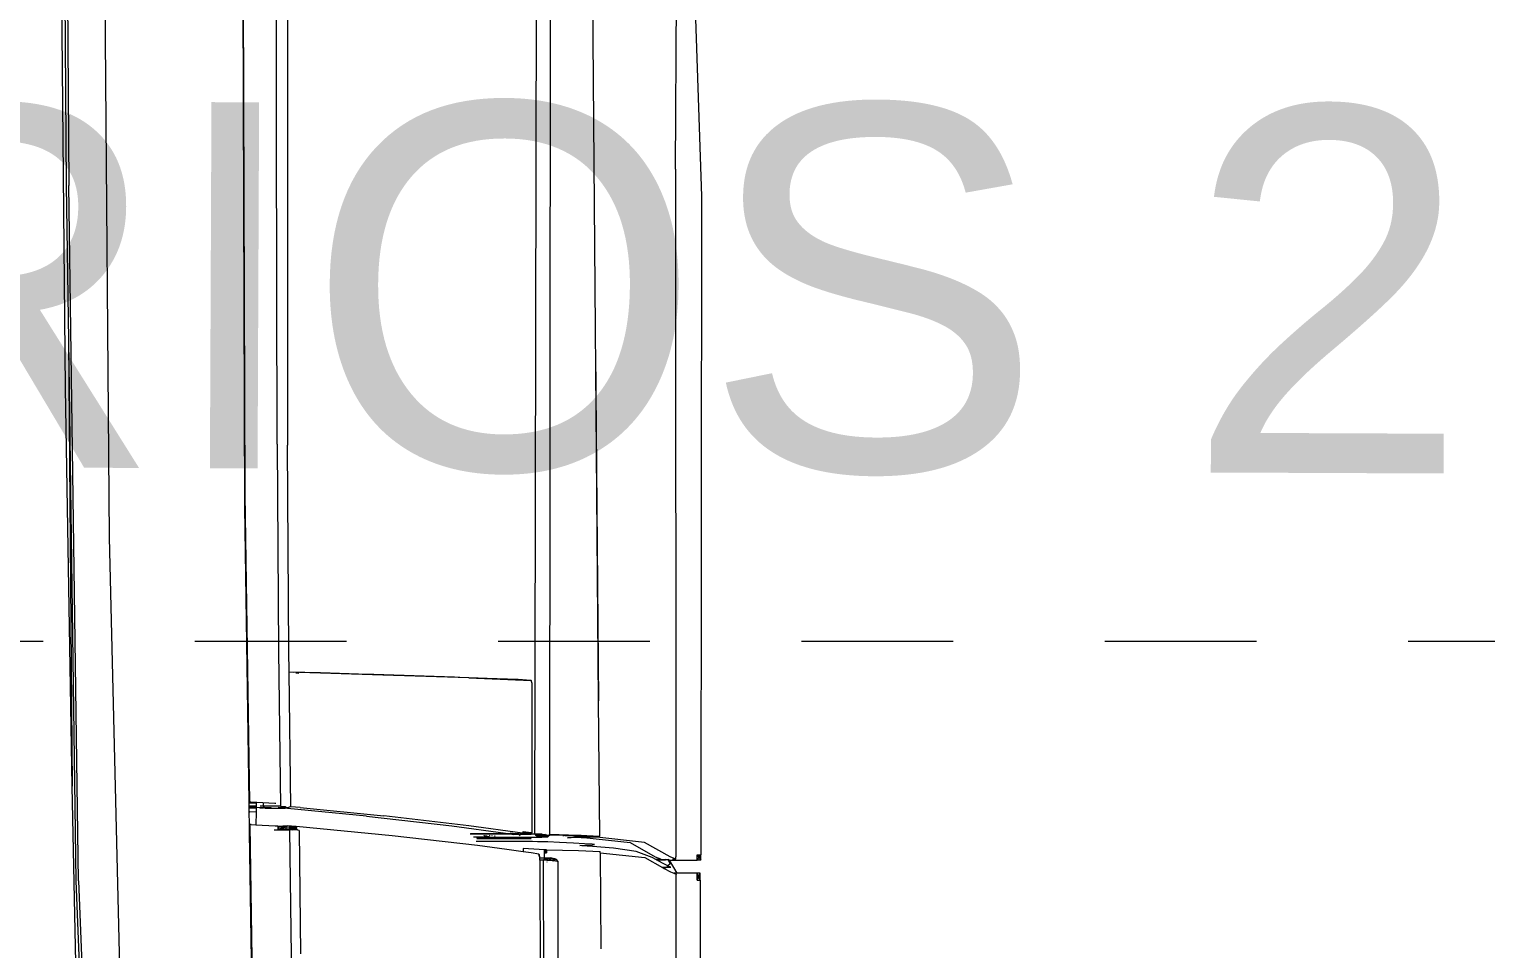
# Model space of a CAD drawing. Header units: millimetres. Extents: x 1010 to 1494, y -119 to 564.
# Drawn here: x 1311.838 to 1312.798, y 441.999 to 442.605 of the extents above; entities that cross this region are included whole.
import ezdxf

# ---------------------------------------------------------------- set-up
doc = ezdxf.new("R2010")
doc.units = ezdxf.units.MM
doc.linetypes.add('DASHDOT', pattern=[1, 0.5, -0.25, 0, -0.25])
doc.layers.get('0').update_dxf_attribs({"lineweight": 9})
for name, color, linetype, lineweight in [('20', 6, 'Continuous', 9), ('Edges', 7, 'Continuous', 9), ('Marca', 1, 'Continuous', 9)]:
    doc.layers.add(name, color=color, linetype=linetype, lineweight=lineweight)
doc.styles.add('SWISS', font='swiss.ttf')

# ---------------------------------------------------------------- blocks, each defined once
blk = doc.blocks.new('*A393')
at = {"layer": 'Marca', "linetype": 'DASHDOT', "lineweight": 0}
blk.add_line((33940.09, 18035.08), (90693.32, 18035.08), dxfattribs=at)
blk = doc.blocks.new('chevy tahoe pl')
at = {"layer": 'Edges'}
for p, q in [((209.473, 40.009), (163.481, 39.634)), ((149.513, 39.558), (158.76, 39.712)), ((158.76, 39.712), (172.041, 39.836)), ((163.477, 39.695), (159.878, 39.646)), ((177.28, 39.81), (163.477, 39.695)), ((147.308, 39.414), (137.328, 39.015)), ((147.308, 39.475), (138.805, 39.135)), ((145.031, 39.469), (149.513, 39.558)), ((159.878, 39.646), (147.308, 39.475)), ((147.308, 39.414), (163.481, 39.634)), ((159.878, 39.646), (149.513, 39.558)), ((139.635, 38.314), (155.294, 38.692)), ((155.294, 38.692), (172.108, 38.829)), ((172.973, 35.6), (156, 35.552)), ((156.286, 35.537), (173.345, 35.584)), ((139.588, 35.284), (148.607, 35.42)), ((148.439, 35.439), (141.336, 35.332)), ((148.436, 35.424), (148.439, 35.439)), ((148.477, 35.439), (148.439, 35.439)), ((148.497, 35.44), (148.477, 35.439)), ((148.477, 35.423), (148.477, 35.439)), ((148.497, 35.423), (148.497, 35.44)), ((148.524, 35.44), (148.497, 35.44)), ((148.524, 35.44), (148.524, 35.422)), ((148.527, 35.44), (148.524, 35.44)), ((148.527, 35.44), (148.526, 35.422)), ((148.608, 35.441), (148.527, 35.44)), ((148.614, 35.283), (148.594, 34.839)), ((148.607, 35.42), (148.608, 35.441)), ((148.607, 35.42), (148.618, 35.421)), ((148.618, 35.441), (148.608, 35.441)), ((148.62, 35.397), (148.614, 35.283)), ((148.907, 35.281), (148.614, 35.283)), ((148.618, 35.421), (148.618, 35.441)), ((148.62, 35.441), (148.618, 35.421)), ((148.62, 35.441), (148.618, 35.441)), ((148.62, 35.397), (148.618, 35.421)), ((148.919, 35.446), (148.62, 35.441)), ((148.907, 35.281), (148.917, 35.424)), ((149.003, 35.28), (148.907, 35.281)), ((148.919, 35.446), (148.917, 35.424)), ((149.003, 35.447), (148.919, 35.446)), ((149.003, 35.28), (149.003, 35.447)), ((149.006, 35.447), (149.003, 35.447)), ((149.006, 35.28), (149.003, 35.28)), ((149.006, 35.447), (149.006, 35.28)), ((149.008, 35.447), (149.006, 35.447)), ((149.008, 35.28), (149.006, 35.28)), ((149.008, 35.447), (149.008, 35.28)), ((149.01, 35.447), (149.008, 35.447)), ((149.01, 35.28), (149.008, 35.28)), ((149.01, 35.28), (149.01, 35.447)), ((149.023, 35.447), (149.01, 35.447)), ((149.015, 35.28), (149.01, 35.28)), ((149.011, 35.206), (149.015, 35.28)), ((149.023, 35.447), (149.015, 35.28)), ((149.039, 35.28), (149.015, 35.28)), ((149.045, 35.448), (149.023, 35.447)), ((149.045, 35.28), (149.039, 35.28)), ((149.05, 35.448), (149.045, 35.448)), ((149.045, 35.448), (149.045, 35.28)), ((149.049, 35.28), (149.045, 35.28)), ((149.049, 35.31), (149.05, 35.448)), ((149.05, 35.28), (149.049, 35.31)), ((149.05, 35.28), (149.049, 35.28)), ((149.122, 35.449), (149.05, 35.448)), ((149.114, 35.28), (149.05, 35.28)), ((149.113, 34.847), (149.139, 35.405)), ((149.122, 35.449), (149.114, 35.28)), ((149.124, 35.279), (149.114, 35.28)), ((149.143, 35.449), (149.122, 35.449)), ((149.139, 35.405), (149.143, 35.428)), ((156, 35.552), (149.143, 35.449)), ((149.143, 35.428), (156.286, 35.537)), ((149.143, 35.449), (149.143, 35.428)), ((149.003, 35.078), (149.003, 34.619)), ((149.006, 35.188), (149.006, 35.111)), ((149.006, 35.111), (149.01, 35.162)), ((149.01, 35.078), (149.006, 35.111)), ((149.008, 35.079), (149.008, 35.007)), ((149.008, 35.007), (149.01, 35.078)), ((149.01, 34.93), (149.008, 35.007)), ((149.01, 35.162), (149.011, 35.206)), ((149.01, 35.078), (149.01, 35.162)), ((149.01, 35.078), (149.039, 35.101)), ((149.021, 35.078), (149.01, 35.078)), ((149.018, 34.923), (149.01, 34.93)), ((149.045, 34.709), (149.045, 35.185)), ((149.049, 35.109), (149.05, 35.11)), ((149.05, 35.11), (149.05, 35.185)), ((149.05, 35.11), (149.119, 35.111)), ((148.494, 34.86), (148.494, 34.773)), ((148.511, 34.773), (148.494, 34.773)), ((148.494, 34.773), (148.494, 34.503)), ((148.511, 34.773), (148.51, 34.771)), ((148.513, 34.77), (148.51, 34.771)), ((148.513, 34.773), (148.511, 34.773)), ((148.524, 34.774), (148.513, 34.773)), ((148.513, 34.77), (148.513, 34.773)), ((148.513, 34.582), (148.513, 34.77)), ((148.524, 34.768), (148.513, 34.77)), ((148.513, 34.485), (148.513, 34.582)), ((148.513, 34.582), (148.57, 34.576)), ((148.513, 34.582), (148.562, 34.37)), ((148.515, 34.773), (148.57, 34.576)), ((148.524, 34.774), (148.524, 34.768)), ((148.589, 34.774), (148.524, 34.774)), ((148.524, 34.768), (148.524, 34.401)), ((148.577, 34.76), (148.524, 34.768)), ((148.537, 34.343), (148.577, 34.76)), ((148.562, 34.774), (148.57, 34.576)), ((148.57, 34.576), (148.562, 34.37)), ((148.563, 34.774), (148.577, 34.76)), ((148.57, 34.576), (148.577, 34.76)), ((148.57, 34.576), (148.587, 34.556)), ((148.587, 34.556), (148.577, 34.76)), ((148.594, 34.839), (148.589, 34.774)), ((148.996, 34.55), (149.003, 34.606)), ((149.018, 34.683), (149.003, 34.606)), ((149.003, 34.619), (149.007, 34.65)), ((149.003, 34.619), (149.003, 34.606)), ((149.005, 34.53), (149.003, 34.606)), ((149.007, 34.661), (149.012, 34.696)), ((149.021, 34.686), (149.007, 34.546)), ((149.007, 34.65), (149.007, 34.661)), ((149.012, 34.696), (149.018, 34.769)), ((149.029, 34.593), (149.012, 34.551)), ((149.018, 34.683), (149.021, 34.686)), ((149.021, 34.686), (149.029, 34.693)), ((149.029, 34.693), (149.045, 34.709)), ((149.029, 34.593), (149.029, 34.693)), ((149.043, 34.628), (149.029, 34.593)), ((149.045, 34.709), (149.043, 34.628)), ((152.648, 34.755), (149.045, 34.709)), ((149.113, 34.824), (149.113, 34.847)), ((157.463, 34.791), (152.648, 34.755)), ((157.463, 34.791), (164.771, 34.805)), ((164.771, 34.805), (176.6, 34.799)), ((148.494, 34.503), (144.064, 34.445)), ((148.479, 34.279), (145.616, 34.243)), ((148.357, 32.117), (148.577, 34.351)), ((148.479, 34.279), (148.488, 34.308)), ((148.488, 34.308), (148.5, 34.349)), ((148.508, 34.325), (148.488, 34.308)), ((148.492, 34.433), (148.494, 34.503)), ((148.5, 34.349), (148.492, 34.433)), ((148.494, 34.503), (148.513, 34.485)), ((148.513, 34.373), (148.508, 34.373)), ((148.508, 34.325), (148.51, 34.338)), ((148.51, 34.338), (148.524, 34.401)), ((148.513, 34.373), (148.51, 34.338)), ((148.51, 34.338), (148.537, 34.343)), ((148.513, 34.373), (148.513, 34.485)), ((148.513, 34.485), (148.521, 34.478)), ((148.562, 34.37), (148.513, 34.373)), ((148.524, 34.401), (148.521, 34.478)), ((148.577, 34.351), (148.537, 34.343)), ((148.562, 34.37), (148.587, 34.556)), ((148.577, 34.351), (148.562, 34.37)), ((148.577, 34.351), (148.587, 34.556)), ((148.815, 32.714), (148.996, 34.55)), ((149.018, 34.252), (148.825, 32.304)), ((149.005, 34.53), (149.021, 34.512)), ((149.021, 34.512), (149.012, 34.551)), ((149.018, 34.252), (149.031, 34.475)), ((149.031, 34.475), (149.021, 34.512)), ((149.031, 34.475), (152.161, 34.511)), ((152.097, 32.329), (152.161, 34.511)), ((152.144, 34.356), (152.142, 34.286)), ((152.172, 34.5), (152.152, 33.78)), ((152.161, 34.511), (152.168, 34.512)), ((152.168, 34.512), (152.165, 34.418)), ((152.168, 34.512), (152.172, 34.512)), ((152.172, 34.512), (152.172, 34.5)), ((152.173, 34.512), (152.172, 34.5)), ((152.172, 34.512), (152.173, 34.512)), ((152.173, 34.512), (152.642, 34.517)), ((152.642, 34.517), (157.44, 34.547)), ((173.737, 34.55), (157.44, 34.547)), ((152.152, 33.78), (152.119, 32.671)), ((148.815, 32.714), (148.589, 30.725)), ((152.114, 32.542), (152.051, 30.663)), ((152.114, 32.542), (152.085, 31.609)), ((152.119, 32.671), (152.114, 32.542)), ((148.589, 30.331), (148.825, 32.304)), ((152.028, 30.327), (152.097, 32.329)), ((148.131, 30.131), (148.357, 32.117)), ((152.085, 31.609), (152.051, 30.663)), ((148.589, 30.725), (148.417, 29.477)), ((152.046, 30.54), (152.021, 29.903)), ((152.051, 30.663), (152.046, 30.54)), ((148.226, 28.849), (148.226, 30.163)), ((148.332, 30.218), (148.332, 30.15)), ((148.397, 30.286), (148.397, 30.302)), ((148.397, 29.331), (148.397, 30.286)), ((148.412, 30.291), (148.412, 30.148)), ((148.417, 29.083), (148.589, 30.331)), ((152.028, 30.327), (151.969, 28.881)), ((148.037, 29.443), (148.131, 30.131)), ((148.289, 28.877), (148.289, 30.144)), ((148.31, 28.916), (148.31, 30.15)), ((148.327, 29.845), (148.332, 29.866)), ((148.327, 29.845), (148.327, 28.916)), ((148.332, 30.15), (148.332, 29.866)), ((148.332, 29.866), (148.357, 29.972)), ((148.357, 29.972), (148.362, 29.976)), ((148.362, 29.973), (148.357, 29.955)), ((148.357, 29.911), (148.362, 29.914)), ((148.357, 29.834), (148.362, 29.848)), ((148.412, 30.148), (148.412, 30.033)), ((148.412, 30.033), (148.422, 30.033)), ((148.412, 30.033), (148.412, 30.015)), ((148.422, 30.015), (148.412, 30.015)), ((148.412, 30.015), (148.412, 29.443)), ((152.018, 29.862), (152.016, 29.785)), ((152.021, 29.903), (152.018, 29.862)), ((148.357, 29.787), (148.362, 29.784)), ((148.357, 29.732), (148.36, 29.716)), ((152.012, 29.672), (151.998, 29.182)), ((152.01, 29.672), (151.999, 29.397)), ((152.016, 29.785), (152.01, 29.672)), ((152.012, 29.672), (152.01, 29.672)), ((152.016, 29.785), (152.012, 29.672)), ((147.987, 29.069), (148.037, 29.443)), ((148.361, 29.139), (148.362, 29.144)), ((148.362, 29.144), (148.392, 29.169)), ((148.397, 29.331), (148.392, 29.296)), ((148.392, 29.296), (148.397, 29.298)), ((148.392, 29.169), (148.392, 29.296)), ((148.392, 29.169), (148.407, 29.183)), ((148.392, 28.901), (148.392, 29.169)), ((148.412, 29.443), (148.397, 29.331)), ((148.397, 29.298), (148.397, 29.331)), ((148.397, 29.218), (148.409, 29.303)), ((148.397, 29.298), (148.409, 29.303)), ((148.397, 29.218), (148.397, 29.298)), ((148.412, 29.187), (148.397, 29.218)), ((148.41, 29.283), (148.4, 29.278)), ((148.4, 29.278), (148.4, 29.081)), ((148.417, 29.202), (148.4, 29.081)), ((148.407, 29.183), (148.412, 29.187)), ((148.407, 29.183), (148.407, 29.013)), ((148.409, 29.303), (148.412, 29.33)), ((148.409, 29.303), (148.412, 29.305)), ((148.417, 29.477), (148.412, 29.443)), ((148.412, 29.443), (148.412, 29.33)), ((148.412, 29.33), (148.417, 29.365)), ((148.412, 29.33), (148.412, 29.305)), ((148.412, 29.305), (148.417, 29.307)), ((148.412, 29.305), (148.412, 29.187)), ((148.417, 29.286), (148.412, 29.284)), ((148.412, 29.187), (148.417, 29.187)), ((151.99, 29.182), (151.986, 29.094)), ((151.991, 29.213), (151.99, 29.182)), ((151.99, 29.182), (151.998, 29.182)), ((151.994, 29.278), (151.991, 29.213)), ((151.999, 29.397), (151.994, 29.278)), ((151.998, 29.182), (151.996, 29.083)), ((147.934, 28.701), (147.96, 28.882)), ((147.96, 28.882), (147.987, 29.069)), ((147.987, 29.069), (147.985, 29.069)), ((148.061, 29.069), (147.987, 29.069)), ((148.034, 28.574), (148.061, 29.069)), ((148.22, 28.731), (148.226, 28.849)), ((148.289, 28.877), (148.31, 28.916)), ((148.31, 28.916), (148.327, 28.916)), ((148.327, 28.916), (148.327, 28.632)), ((148.392, 28.901), (148.407, 29.013)), ((148.43, 29.075), (148.4, 29.081)), ((148.4, 29.081), (148.4, 28.883)), ((148.43, 29.075), (148.4, 28.883)), ((148.43, 28.868), (148.4, 28.883)), ((148.407, 29.013), (148.417, 29.083)), ((148.407, 29.013), (148.407, 28.802)), ((148.417, 29.083), (148.43, 29.075)), ((148.43, 29.075), (148.43, 29.077)), ((148.43, 28.868), (148.43, 29.075)), ((148.43, 29.075), (148.458, 29.063)), ((148.432, 28.881), (148.43, 28.868)), ((151.916, 28.863), (148.43, 28.868)), ((148.458, 29.063), (148.432, 28.881)), ((151.969, 28.881), (151.916, 28.876)), ((151.916, 28.863), (151.916, 28.876)), ((151.916, 28.863), (151.955, 28.872)), ((151.955, 28.872), (151.953, 28.88)), ((151.955, 28.872), (151.969, 28.881)), ((151.955, 28.88), (151.955, 28.872)), ((151.956, 28.88), (151.955, 28.872)), ((151.969, 28.881), (151.986, 29.094)), ((151.986, 29.094), (151.974, 29.008)), ((147.793, 28.6), (115.958, 28.533)), ((147.793, 28.681), (144.295, 28.672)), ((147.754, 28.513), (147.754, 28.511)), ((147.773, 28.369), (147.788, 28.512)), ((147.825, 28.491), (147.773, 28.369)), ((147.788, 28.512), (147.793, 28.6)), ((147.788, 28.512), (147.825, 28.491)), ((147.793, 28.681), (147.793, 28.688)), ((147.793, 28.6), (147.793, 28.681)), ((147.793, 28.681), (147.848, 28.681)), ((147.793, 28.6), (147.824, 28.573)), ((147.825, 28.491), (147.793, 28.6)), ((147.815, 28.573), (147.824, 28.573)), ((147.824, 28.573), (147.844, 28.557)), ((147.824, 28.573), (147.848, 28.573)), ((147.844, 28.557), (147.825, 28.491)), ((147.825, 28.491), (147.848, 28.43)), ((147.825, 28.491), (147.829, 28.385)), ((147.844, 28.557), (147.848, 28.43)), ((147.848, 28.688), (147.848, 28.681)), ((147.848, 28.681), (147.864, 28.681)), ((147.848, 28.681), (147.848, 28.573)), ((147.848, 28.573), (147.96, 28.574)), ((147.848, 28.573), (147.848, 28.43)), ((147.864, 28.681), (147.864, 28.689)), ((147.864, 28.681), (147.867, 28.688)), ((147.864, 28.681), (147.915, 28.688)), ((147.867, 28.688), (147.934, 28.701)), ((147.915, 28.688), (147.913, 28.697)), ((147.915, 28.688), (147.934, 28.701)), ((147.916, 28.697), (147.915, 28.688)), ((147.916, 28.697), (147.915, 28.688)), ((147.96, 28.574), (147.959, 28.525)), ((147.959, 28.525), (148.034, 28.574)), ((148.031, 28.526), (147.959, 28.525)), ((147.96, 28.574), (148.032, 28.574)), ((148.033, 28.526), (148.017, 27.782)), ((148.031, 28.526), (148.032, 28.574)), ((148.033, 28.526), (148.031, 28.526)), ((148.032, 28.574), (148.034, 28.574)), ((148.034, 28.574), (148.033, 28.526)), ((148.206, 28.221), (148.216, 28.49)), ((148.216, 28.49), (148.217, 28.525)), ((148.217, 28.525), (148.22, 28.731)), ((148.357, 28.76), (148.327, 28.632)), ((148.365, 28.687), (148.327, 28.632)), ((148.328, 28.504), (148.327, 28.632)), ((148.327, 28.632), (148.342, 28.579)), ((148.343, 28.498), (148.327, 28.632)), ((148.328, 28.504), (148.369, 28.462)), ((148.328, 28.504), (148.343, 28.498)), ((148.342, 28.579), (148.365, 28.687)), ((148.342, 28.579), (148.388, 28.561)), ((148.343, 28.498), (148.342, 28.579)), ((148.343, 28.498), (148.388, 28.561)), ((148.343, 28.498), (148.374, 28.451)), ((148.357, 28.76), (148.369, 28.77)), ((148.365, 28.687), (148.357, 28.76)), ((148.365, 28.687), (148.407, 28.802)), ((148.403, 28.706), (148.365, 28.687)), ((148.365, 28.687), (148.388, 28.561)), ((148.369, 28.77), (148.394, 28.791)), ((148.369, 28.462), (148.369, 28.77)), ((148.388, 28.561), (148.375, 28.462)), ((148.394, 28.621), (148.388, 28.561)), ((148.394, 28.791), (148.407, 28.802)), ((148.394, 28.621), (148.394, 28.791)), ((148.396, 28.642), (148.394, 28.791)), ((148.396, 28.642), (148.394, 28.621)), ((148.403, 28.706), (148.396, 28.642)), ((148.407, 28.802), (148.403, 28.706)), ((185.052, 28.733), (148.407, 28.802)), ((147.759, 28.257), (115.099, 28.268)), ((147.804, 28.302), (147.759, 28.257)), ((147.759, 28.257), (147.76, 28.264)), ((147.76, 28.264), (147.773, 28.369)), ((147.815, 28.302), (147.76, 28.264)), ((147.829, 28.385), (147.773, 28.369)), ((147.804, 28.302), (147.773, 28.369)), ((147.829, 28.385), (147.804, 28.302)), ((147.815, 28.302), (147.848, 28.43)), ((147.848, 28.43), (147.829, 28.385)), ((148.191, 27.898), (148.206, 28.221)), ((148.353, 28.132), (148.372, 28.131)), ((148.367, 27.79), (148.391, 28.451)), ((148.374, 28.451), (148.369, 28.462)), ((148.369, 28.462), (148.375, 28.462)), ((148.372, 28.131), (148.37, 28.089)), ((148.385, 28.451), (148.372, 28.131)), ((148.375, 28.462), (148.374, 28.451)), ((148.374, 28.451), (148.385, 28.451)), ((148.385, 28.451), (148.391, 28.451)), ((185.258, 28.42), (148.391, 28.451)), ((148.175, 27.637), (148.191, 27.898)), ((148.315, 28.036), (148.333, 27.775)), ((148.318, 27.716), (148.315, 28.036)), ((148.33, 27.716), (148.315, 28.036)), ((148.364, 28.003), (148.343, 27.716)), ((148.37, 28.089), (148.353, 28.089)), ((148.37, 28.082), (148.353, 28.082)), ((148.353, 28.014), (148.365, 28.015)), ((148.353, 28.006), (148.364, 28.006)), ((148.353, 28.003), (148.364, 28.003)), ((148.365, 28.015), (148.364, 28.006)), ((148.364, 28.006), (148.369, 28.006)), ((148.364, 28.006), (148.364, 28.003)), ((148.364, 28.003), (148.369, 28.003)), ((148.369, 28.07), (148.365, 28.015)), ((148.365, 28.015), (148.369, 28.015)), ((148.367, 27.785), (148.367, 27.79)), ((148.37, 28.082), (148.369, 28.07)), ((148.37, 28.089), (148.37, 28.082)), ((148.017, 27.782), (147.99, 27.278)), ((148.071, 26.963), (148.109, 27.451)), ((148.109, 27.451), (148.127, 27.701)), ((148.127, 27.701), (148.136, 27.746)), ((148.136, 27.746), (148.144, 27.618)), ((148.144, 27.618), (148.151, 27.457)), ((148.151, 27.457), (148.156, 27.405)), ((148.156, 27.405), (148.162, 27.464)), ((148.162, 27.464), (148.175, 27.637)), ((148.321, 27.657), (148.205, 26.575)), ((148.318, 27.716), (148.321, 27.657)), ((148.321, 27.657), (148.331, 27.425)), ((148.33, 27.716), (148.333, 27.716)), ((148.333, 27.653), (148.33, 27.716)), ((148.333, 27.716), (148.333, 27.775)), ((148.333, 27.653), (148.333, 27.716)), ((148.333, 27.716), (148.343, 27.716)), ((148.335, 27.613), (148.333, 27.653)), ((148.343, 27.716), (148.335, 27.613)), ((148.337, 27.288), (148.335, 27.613)), ((148.335, 27.613), (148.34, 27.288)), ((148.34, 27.288), (148.356, 27.589)), ((148.343, 27.716), (148.363, 27.716)), ((148.353, 27.785), (148.367, 27.785)), ((148.365, 27.758), (148.353, 27.737)), ((148.356, 27.589), (148.353, 27.589)), ((148.356, 27.589), (148.363, 27.716)), ((148.363, 27.716), (148.365, 27.758)), ((148.365, 27.758), (148.367, 27.785)), ((151.495, 27.313), (174.785, 27.499)), ((147.962, 27.278), (145.73, 27.259)), ((147.962, 27.278), (147.855, 26.233)), ((147.962, 27.278), (147.99, 27.278)), ((148.206, 26.241), (148.331, 27.425)), ((148.331, 27.425), (148.337, 27.288)), ((148.337, 27.288), (148.34, 27.288)), ((148.34, 27.286), (151.495, 27.313)), ((148.34, 27.286), (148.34, 27.288)), ((159.602, 27.384), (151.495, 27.313)), ((147.993, 26.435), (148.071, 26.963)), ((147.855, 26.063), (147.993, 26.435)), ((148.205, 26.575), (147.871, 25.993)), ((147.855, 26.233), (147.625, 25.827)), ((147.872, 25.648), (148.206, 26.241)), ((147.602, 25.786), (147.52, 25.64)), ((147.618, 25.814), (147.602, 25.786)), ((147.602, 25.786), (147.618, 25.797)), ((147.618, 25.814), (147.625, 25.827)), ((147.618, 25.814), (147.618, 25.797)), ((147.618, 25.797), (147.623, 25.8)), ((147.618, 25.797), (147.618, 25.739)), ((147.625, 25.827), (147.626, 25.805)), ((147.626, 25.805), (147.628, 25.729)), ((147.659, 25.703), (147.722, 25.827)), ((147.722, 25.827), (147.802, 25.968)), ((147.796, 25.69), (147.797, 25.758)), ((147.802, 25.968), (147.797, 25.758)), ((147.797, 25.758), (147.8, 25.76)), ((147.798, 25.691), (147.8, 25.76)), ((147.8, 25.76), (147.803, 25.86)), ((147.8, 25.76), (147.806, 25.764)), ((147.802, 25.968), (147.811, 25.984)), ((147.802, 25.874), (147.802, 25.968)), ((147.802, 25.874), (147.803, 25.86)), ((147.802, 25.874), (147.815, 25.873)), ((147.815, 25.86), (147.803, 25.86)), ((147.803, 25.86), (147.806, 25.764)), ((147.806, 25.764), (147.816, 25.771)), ((147.806, 25.764), (147.808, 25.696)), ((147.811, 25.984), (147.855, 26.063)), ((147.815, 25.873), (147.811, 25.984)), ((147.821, 25.873), (147.815, 25.861)), ((147.815, 25.873), (147.821, 25.873)), ((147.815, 25.861), (147.815, 25.873)), ((147.815, 25.861), (147.815, 25.86)), ((147.815, 25.86), (147.815, 25.856)), ((147.871, 25.993), (147.821, 25.873)), ((142.931, 25.503), (147.462, 25.505)), ((147.463, 25.507), (147.462, 25.505)), ((147.462, 25.505), (147.462, 25.507)), ((147.488, 25.564), (147.463, 25.507)), ((147.488, 25.483), (147.792, 25.666)), ((147.52, 25.64), (147.488, 25.564)), ((147.488, 25.483), (147.488, 25.564)), ((147.489, 25.021), (147.488, 25.483)), ((147.628, 25.729), (147.618, 25.739)), ((147.631, 25.726), (147.628, 25.729)), ((147.628, 25.729), (147.63, 25.675)), ((147.63, 25.675), (147.631, 25.634)), ((147.631, 25.634), (147.638, 25.653)), ((147.658, 25.699), (147.638, 25.719)), ((147.638, 25.653), (147.658, 25.699)), ((147.658, 25.699), (147.659, 25.703)), ((147.708, 25.647), (147.658, 25.699)), ((147.796, 25.69), (147.708, 25.647)), ((147.792, 25.678), (147.796, 25.678)), ((147.792, 25.678), (147.792, 25.666)), ((147.792, 25.666), (147.794, 25.017)), ((147.798, 25.691), (147.796, 25.69)), ((147.796, 25.678), (147.796, 25.69)), ((147.796, 25.678), (147.798, 25.678)), ((147.808, 25.696), (147.798, 25.691)), ((147.798, 25.678), (147.798, 25.691)), ((147.798, 25.678), (147.809, 25.678)), ((147.816, 25.699), (147.808, 25.696)), ((147.808, 25.696), (147.809, 25.678)), ((147.809, 25.678), (147.813, 25.678)), ((147.812, 25.591), (147.816, 25.514)), ((147.813, 25.678), (147.816, 25.68)), ((147.813, 25.678), (147.816, 25.678)), ((147.815, 25.512), (147.816, 25.514)), ((147.815, 25.512), (147.87, 25.512)), ((147.816, 25.514), (147.872, 25.648)), ((147.816, 25.514), (147.871, 25.514)), ((163.857, 25.524), (147.87, 25.512)), ((147.87, 25.512), (147.871, 25.514)), ((163.857, 25.524), (168.875, 25.492)), ((147.331, 24.948), (138.342, 24.951)), ((147.331, 25.022), (147.489, 25.021)), ((147.331, 25.022), (147.331, 24.948)), ((147.331, 25.022), (147.489, 24.947)), ((147.331, 24.948), (147.489, 25.021)), ((147.331, 24.948), (147.489, 24.947)), ((147.489, 24.947), (147.489, 25.021)), ((147.794, 25.017), (147.917, 25.017)), ((147.794, 24.935), (147.794, 25.017)), ((147.917, 25.017), (147.794, 24.935)), ((147.794, 25.017), (147.917, 24.934)), ((147.794, 24.935), (147.917, 24.934)), ((147.917, 25.017), (147.917, 24.934)), ((163.233, 24.917), (147.917, 24.934)), ((167.82, 25.069), (163.233, 24.917))]:
    blk.add_line(p, q, dxfattribs=at)

msp = doc.modelspace()

# ---------------------------------------------------------------- block references
at = {"xscale": 0.02833922161548831, "yscale": 0.02833922161548831, "zscale": 0.02833922161548831, "rotation": 90}
msp.add_blockref('chevy tahoe pl', (1312.98741, 437.86952), dxfattribs=at)
at = {"lineweight": 0, "xscale": 0.001, "yscale": 0.001, "zscale": 0.001}
msp.add_blockref('*A393', (1270.00706, 424.16695), dxfattribs=at)

# ---------------------------------------------------------------- texts
at = {"layer": '20', "insert": (1310.26094, 442.56447), "char_height": 0.2412044, "attachment_point": 1, "rotation": 359.75646, "style": 'SWISS'}
msp.add_mtext_dynamic_manual_height_columns('ACCESORIOS 2', width=3.6835858, gutter_width=0.72736, heights=[0], dxfattribs=at)

doc.saveas('drawing.dxf')
